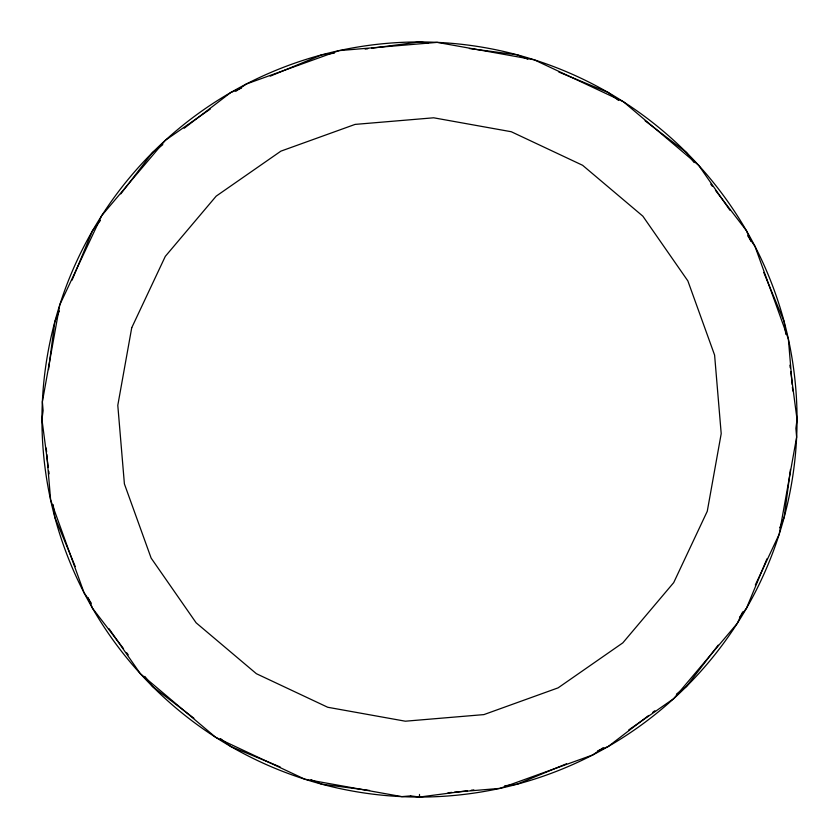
<?xml version="1.0" encoding="UTF-8"?>
<svg xmlns="http://www.w3.org/2000/svg" width="839" height="839" viewBox="0 0 839 839"><rect width="100%" height="100%" fill="white"/><g stroke="black" fill="none" stroke-linecap="round" stroke-linejoin="round"><path stroke-width="1.26" d="M48.526 369.59L54.818 321.788L59.286 310.996M790.474 469.41L784.182 517.212L779.819 527.762M72.06 280.153L92.531 230.725L100.428 220.437M766.94 558.847L746.469 608.275L739.505 617.347M742.662 611.904L737.261 623.398L673.654 698.688L628.726 729.94M755.331 584.972L779.2 534.202L796.631 437.203L795.886 428.33L797.05 419.5L790.747 371.614M120.795 193.882L152.53 152.53L162.818 144.633M718.205 645.118L686.47 686.47L676.402 694.189M184.161 128.262L230.725 92.531L241.506 88.064M648.652 715.478L608.275 746.469L597.714 750.842M652.784 712.321L654.84 710.738M210.274 109.06L165.346 140.312L101.739 215.602L59.8 304.798L42.37 401.797L43.114 410.67L41.95 419.5L48.253 467.386M235.769 91.336L246.257 84.047L338.987 50.634L437.203 42.37L534.202 59.8L623.398 101.739L698.688 165.346L729.94 210.274M603.231 747.664L592.743 754.953L500.013 788.366L454.497 792.194M270.263 76.15L321.788 54.818L334.362 53.161M566.577 763.742L517.212 784.182L504.638 785.839M365.164 49.102L367.744 48.767M371.614 48.253L419.5 41.95L428.33 43.114M410.502 795.865L419.5 797.05L467.386 790.747M471.256 790.233L473.836 789.898M410.67 795.886L401.797 796.631L304.798 779.2L215.602 737.261L140.312 673.654L109.06 628.726M448.057 792.74L451.917 792.415M469.41 48.526L517.212 54.818L527.762 59.181M369.59 790.474L321.788 784.182L310.996 779.714M558.847 72.06L608.275 92.531L618.563 100.428M280.153 766.94L230.725 746.469L220.437 738.572M645.118 120.795L686.47 152.53L694.189 162.598M193.882 718.205L152.53 686.47L144.811 676.402M710.738 184.161L712.321 186.216M715.478 190.348L746.469 230.725L750.842 241.286M123.522 648.652L92.531 608.275L88.158 597.714M126.679 652.784L128.262 654.84M747.664 235.769L754.953 246.257L788.366 338.987L792.194 384.503M91.336 603.231L84.047 592.743L50.634 500.013L46.806 454.497M763.742 272.423L784.182 321.788L785.839 334.362M75.258 566.577L54.818 517.212L53.161 504.638M789.898 365.164L790.233 367.744M48.767 471.256L49.102 473.836M792.415 387.083L792.74 390.943M46.26 448.057L46.585 451.917M419.5 794.449L419.5 797.05M131.733 327.734L117.796 405.342L124.403 483.914L151.135 558.092L196.148 622.832L256.388 673.707L327.734 707.267L405.342 721.204L483.914 714.597L558.092 687.865L622.832 642.852L673.707 582.612L707.267 511.266L721.204 433.658L714.597 355.086L687.865 280.908L642.852 216.168L582.612 165.293L511.266 131.733L433.658 117.796L355.086 124.403L280.908 151.135L216.168 196.148L165.293 256.388L131.733 327.734M215.602 737.261A377.55 377.55 0 0 0 796.631 437.203A377.55 377.55 0 0 0 246.257 84.047A377.55 377.55 0 0 0 215.602 737.261"/></g></svg>
